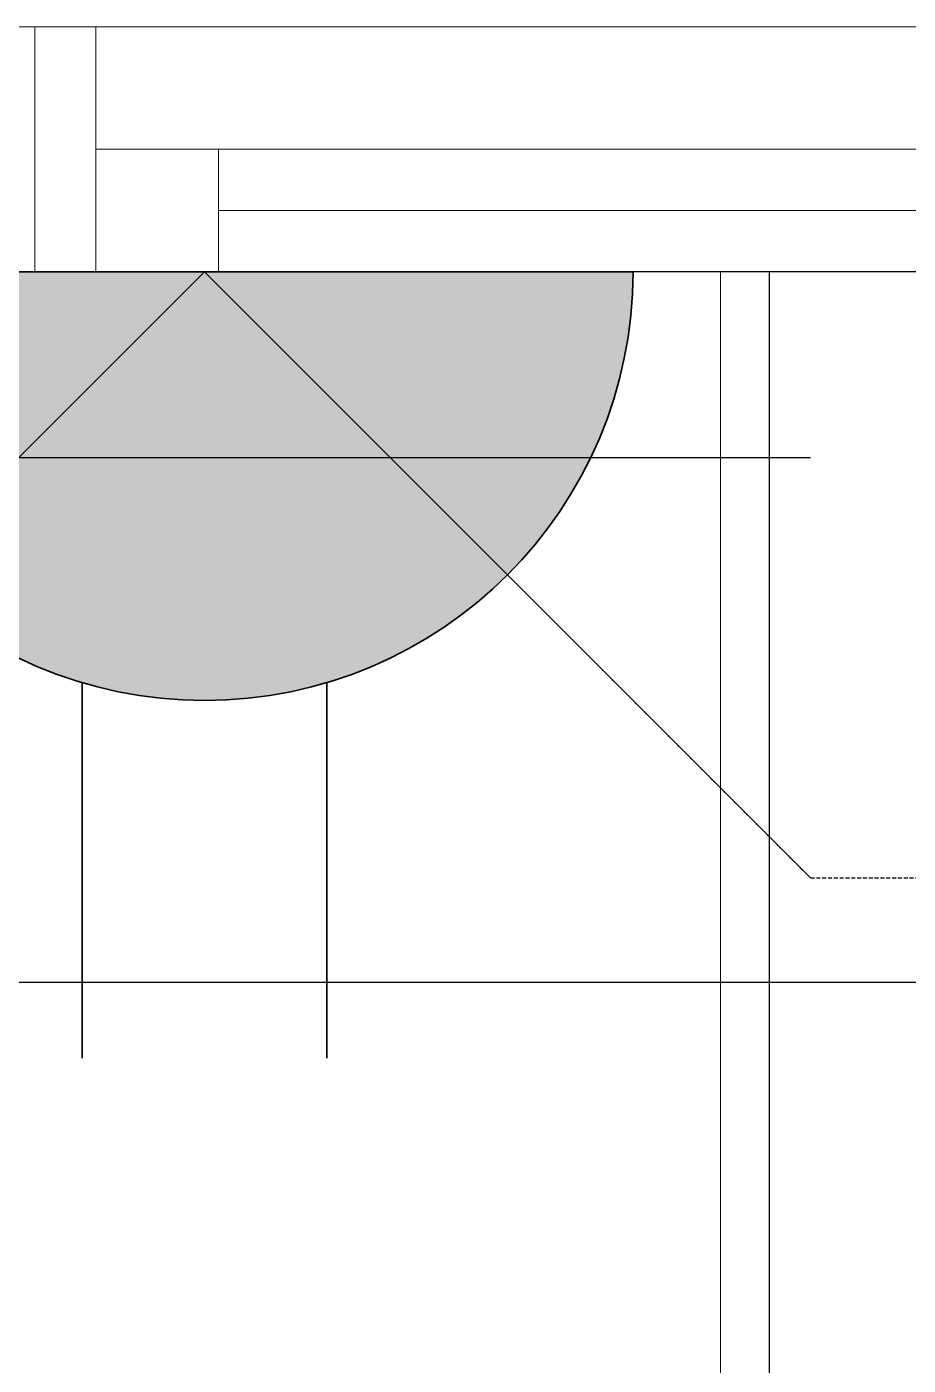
# Model space of a CAD drawing. Extents: x -178977 to 231842, y -29287 to 19916.
# Drawn here: x 40073 to 40433, y -3256 to -2710 of the extents above; entities that cross this region are included whole.
import ezdxf
from ezdxf.enums import TextEntityAlignment as Align

# ---------------------------------------------------------------- set-up
doc = ezdxf.new("R2010")
doc.units = 0
doc.header["$LTSCALE"] = 0.25
doc.linetypes.add('DASHDOT', pattern=[25.4, 12.7, -6.35, 0, -6.35])
doc.linetypes.add('HIDDEN', pattern=[9.525, 6.35, -3.175])
for name, color, linetype, lineweight in [('01-First Floor-FUR$0$Aluminum', 251, 'Continuous', 5), ('01-First Floor-FUR$0$LOADING', 253, 'Continuous', 5), ('01-First Floor-FUR$0$NEW Wall', 166, 'Continuous', 5), ('01-First Floor-FUR$0$Walls', 251, 'Continuous', 5), ('E-LITE-CLNG-CNDT', 6, 'DASHDOT', 35), ('E-LITE-EXIT-NUMB', 6, 'Continuous', 25), ('E-POWR-FLOR-CNDT', 6, 'HIDDEN', 25), ('E-POWR-WALL @ 100', 4, 'Continuous', 35)]:
    doc.layers.add(name, color=color, linetype=linetype, lineweight=lineweight)
doc.layers.add('01-First Floor-FUR$0$FALSE CEILING', color=251, linetype='Continuous')
doc.styles.add('DC_SIMPLEX', font='SIMPLEX.shx', dxfattribs={"width": 0.7})

# ---------------------------------------------------------------- blocks, each defined once
blk = doc.blocks.new('*X291')
at = {"color": 0}
for p, q in [((13, 1), (13, 1)), ((13, 1), (13, 1)), ((13, 1), (13, 1)), ((13, 1), (13, 1)), ((13, 1), (13, 1)), ((13, 1), (13, 1)), ((13, 1), (13, 1)), ((13, 1), (13, 1)), ((13, 1), (13, 1)), ((13, 1), (13, 1)), ((13, 1), (13, 1)), ((13, 1), (13, 1)), ((13, 1), (13, 1)), ((13, 1), (13, 1)), ((13, 1), (13, 1)), ((13, 1), (14, 1)), ((13, 1), (14, 1)), ((13, 1), (14, 1)), ((13, 1), (13, 1)), ((13, 1), (13, 1)), ((13, 1), (13, 1)), ((13, 1), (13, 1)), ((13, 1), (13, 1)), ((13, 1), (13, 1)), ((13, 1), (13, 1)), ((13, 1), (13, 1)), ((13, 1), (13, 1)), ((13, 1), (13, 1)), ((13, 1), (13, 1)), ((13, 1), (13, 1)), ((13, 1), (13, 1)), ((13, 1), (13, 1)), ((13, 1), (13, 1)), ((13, 1), (13, 1)), ((13, 1), (13, 1)), ((13, 1), (13, 1)), ((13, 1), (13, 1)), ((13, 1), (13, 1)), ((13, 1), (13, 1)), ((13, 1), (13, 1)), ((13, 1), (13, 1)), ((13, 1), (13, 1)), ((13, 1), (13, 1)), ((13, 1), (13, 1)), ((13, 1), (13, 1)), ((13, 1), (13, 1)), ((13, 1), (13, 1)), ((13, 1), (13, 1)), ((13, 1), (13, 1)), ((13, 1), (13, 1)), ((13, 1), (13, 1)), ((13, 1), (13, 1)), ((13, 1), (13, 1)), ((13, 1), (13, 1)), ((13, 1), (13, 1)), ((13, 1), (13, 1)), ((13, 1), (13, 1)), ((13, 1), (13, 1)), ((13, 1), (13, 1)), ((13, 1), (13, 1)), ((13, 1), (13, 1)), ((13, 1), (13, 1)), ((13, 1), (13, 1)), ((13, 1), (13, 1)), ((13, 1), (13, 1)), ((13, 1), (13, 1)), ((13, 1), (13, 1)), ((13, 1), (13, 1)), ((13, 1), (13, 1)), ((13, 1), (13, 1)), ((13, 1), (13, 1)), ((13, 1), (13, 1)), ((13, 1), (13, 1)), ((13, 1), (13, 1)), ((13, 1), (13, 1)), ((13, 1), (13, 1)), ((13, 1), (13, 1)), ((13, 1), (13, 1)), ((13, 1), (13, 1)), ((13, 1), (13, 1)), ((13, 1), (13, 1)), ((13, 1), (13, 1)), ((13, 1), (13, 1)), ((13, 1), (13, 1)), ((13, 1), (13, 1)), ((13, 1), (13, 1)), ((13, 1), (13, 1)), ((13, 1), (13, 1)), ((13, 1), (13, 1)), ((13, 1), (13, 1)), ((13, 1), (13, 1)), ((13, 1), (13, 1)), ((13, 1), (13, 1)), ((13, 1), (13, 1)), ((13, 1), (13, 1)), ((13, 1), (13, 1)), ((13, 1), (13, 1)), ((13, 1), (13, 1)), ((13, 1), (13, 1)), ((13, 1), (13, 1)), ((13, 1), (13, 1)), ((13, 1), (13, 1)), ((13, 1), (13, 1)), ((13, 1), (13, 1)), ((13, 1), (13, 1)), ((13, 1), (13, 1)), ((13, 1), (13, 1)), ((13, 1), (13, 1)), ((13, 1), (13, 1)), ((13, 1), (13, 1)), ((13, 1), (13, 1)), ((13, 1), (13, 1)), ((13, 1), (13, 1)), ((13, 1), (13, 1)), ((13, 1), (13, 1)), ((13, 1), (13, 1)), ((13, 1), (13, 1)), ((13, 1), (13, 1)), ((13, 1), (13, 1)), ((13, 1), (13, 1)), ((13, 1), (13, 1)), ((13, 1), (13, 1)), ((13, 1), (13, 1)), ((13, 1), (14, 1)), ((13, 0), (13, 0)), ((13, 0), (13, 0)), ((13, 0), (13, 0)), ((13, 0), (13, 0)), ((13, 0), (13, 0)), ((13, 0), (13, 0)), ((13, 0), (13, 0)), ((13, 0), (13, 0)), ((13, 0), (13, 0)), ((13, 0), (13, 0)), ((13, 0), (13, 0)), ((13, 0), (13, 0)), ((13, 0), (13, 0)), ((13, 0), (13, 0)), ((13, 0), (13, 0)), ((13, 0), (13, 0)), ((13, 0), (13, 0)), ((13, 0), (13, 0)), ((13, 0), (13, 0)), ((13, 0), (13, 0)), ((13, 0), (13, 0)), ((13, 0), (13, 0)), ((13, 0), (13, 0)), ((13, 0), (13, 0)), ((13, 0), (13, 0)), ((13, 0), (13, 0)), ((13, 0), (13, 0)), ((13, 0), (13, 0)), ((13, 0), (13, 0)), ((13, 0), (13, 0)), ((13, 0), (13, 0)), ((13, 0), (13, 0)), ((13, 0), (13, 0)), ((13, 0), (13, 0)), ((13, 0), (13, 0)), ((13, 0), (13, 0)), ((13, 0), (13, 0)), ((13, 0), (13, 0)), ((13, 0), (13, 0)), ((13, 0), (13, 0)), ((13, 0), (13, 0)), ((13, 0), (13, 0)), ((13, 0), (13, 0)), ((13, 0), (13, 0)), ((13, 0), (13, 0)), ((13, 0), (13, 0)), ((13, 0), (13, 0)), ((13, 0), (13, 0)), ((13, 0), (14, 0)), ((13, 0), (14, 0)), ((13, 0), (13, 0)), ((13, 0), (14, 0)), ((14, 1), (14, 1)), ((14, 1), (14, 1)), ((14, 1), (14, 1)), ((14, 1), (14, 1)), ((14, 1), (14, 1)), ((14, 1), (14, 1)), ((14, 1), (14, 1)), ((14, 1), (14, 1)), ((14, 1), (14, 1)), ((14, 1), (14, 1)), ((14, 1), (14, 1)), ((14, 1), (14, 1)), ((14, 1), (14, 1)), ((14, 1), (14, 1)), ((14, 1), (14, 1)), ((14, 1), (14, 1)), ((14, 1), (14, 1)), ((14, 1), (14, 1)), ((14, 1), (14, 1)), ((14, 1), (14, 1)), ((14, 1), (14, 1)), ((14, 1), (14, 1)), ((14, 1), (14, 1)), ((14, 1), (14, 1)), ((14, 1), (14, 1)), ((14, 1), (14, 1)), ((14, 1), (14, 1)), ((14, 1), (14, 1)), ((14, 1), (14, 1)), ((14, 1), (14, 1)), ((14, 1), (14, 1)), ((14, 1), (14, 1)), ((14, 1), (14, 1)), ((14, 1), (14, 1)), ((14, 1), (14, 1)), ((14, 1), (14, 1)), ((14, 1), (14, 1)), ((14, 1), (14, 1)), ((14, 1), (14, 1)), ((14, 1), (14, 1)), ((14, 1), (14, 1)), ((14, 1), (14, 1)), ((14, 1), (14, 1)), ((14, 1), (14, 1)), ((14, 1), (14, 1)), ((14, 1), (14, 1)), ((14, 1), (14, 1)), ((14, 1), (14, 1)), ((14, 1), (14, 1)), ((14, 1), (14, 1)), ((14, 1), (14, 1)), ((14, 1), (14, 1)), ((14, 1), (14, 1)), ((14, 1), (14, 1)), ((14, 1), (14, 1)), ((14, 1), (14, 1)), ((14, 1), (14, 1)), ((14, 1), (14, 1)), ((14, 1), (14, 1)), ((14, 1), (14, 1)), ((14, 1), (14, 1)), ((14, 1), (14, 1)), ((14, 1), (14, 1)), ((14, 1), (14, 1)), ((14, 1), (14, 1)), ((14, 1), (14, 1)), ((14, 1), (14, 1)), ((14, 1), (14, 1)), ((14, 1), (14, 1)), ((14, 1), (14, 1)), ((14, 1), (14, 1)), ((14, 1), (14, 1)), ((14, 1), (14, 1)), ((14, 1), (14, 1)), ((14, 1), (14, 1)), ((14, 1), (14, 1)), ((14, 1), (14, 1)), ((14, 1), (14, 1)), ((14, 1), (14, 1)), ((14, 1), (14, 1)), ((14, 1), (14, 1)), ((14, 1), (14, 1)), ((14, 1), (14, 1)), ((14, 1), (14, 1)), ((14, 1), (14, 1)), ((14, 1), (14, 1)), ((14, 1), (14, 1)), ((14, 1), (14, 1)), ((14, 1), (14, 1)), ((14, 1), (14, 1)), ((14, 1), (14, 1)), ((14, 1), (14, 1)), ((14, 1), (14, 1)), ((14, 1), (14, 1)), ((14, 0), (14, 0)), ((14, 0), (14, 0)), ((14, 0), (14, 0)), ((14, 0), (14, 0)), ((14, 0), (14, 0)), ((14, 0), (14, 0)), ((14, 0), (14, 0)), ((14, 0), (14, 0)), ((14, 0), (14, 0)), ((14, 0), (14, 0)), ((14, 0), (14, 0)), ((14, 0), (14, 0)), ((14, 0), (14, 0)), ((14, 0), (14, 0)), ((14, 0), (14, 0)), ((14, 0), (14, 0)), ((14, 0), (14, 0)), ((14, 0), (14, 0)), ((14, 0), (14, 0)), ((14, 0), (14, 0)), ((14, 0), (14, 0)), ((14, 0), (14, 0)), ((14, 0), (14, 0)), ((14, 0), (14, 0)), ((14, 0), (14, 0)), ((14, 0), (14, 0)), ((14, 0), (14, 0)), ((14, 0), (14, 0)), ((14, 0), (14, 0)), ((14, 0), (14, 0)), ((14, 0), (14, 0)), ((14, 0), (14, 0)), ((14, 0), (14, 0)), ((14, 0), (14, 0)), ((14, 0), (14, 0)), ((14, 0), (14, 0)), ((14, 0), (14, 0)), ((14, 0), (14, 0)), ((14, 0), (14, 0)), ((14, 0), (14, 0)), ((14, 0), (14, 0)), ((14, 0), (14, 0)), ((14, 0), (14, 0)), ((14, 0), (14, 0)), ((14, 0), (14, 0)), ((14, 0), (14, 0)), ((14, 0), (14, 0)), ((14, 0), (14, 0)), ((13, 0), (13, 0)), ((13, 0), (14, 0)), ((13, 0), (13, 0)), ((13, 0), (14, 0)), ((13, 0), (13, 0)), ((13, 0), (14, 0)), ((13, 0), (13, 0)), ((13, 0), (13, 0)), ((13, 0), (13, 0)), ((13, 0), (13, 0)), ((13, 0), (14, 0)), ((13, 0), (13, 0)), ((13, 0), (14, 0)), ((13, 0), (13, 0)), ((13, 0), (14, 0)), ((13, 0), (13, 0)), ((13, 0), (14, 0)), ((13, 0), (13, 0)), ((13, 0), (14, 0)), ((13, 0), (13, 0)), ((13, 0), (14, 0)), ((13, 0), (13, 0)), ((13, 0), (14, 0)), ((13, 0), (13, 0)), ((13, 0), (13, 0)), ((13, 0), (13, 0)), ((13, 0), (14, 0)), ((13, 0), (13, 0)), ((13, 0), (14, 0)), ((13, 0), (13, 0)), ((13, 0), (14, 0)), ((13, 0), (13, 0)), ((13, 0), (14, 0)), ((13, 0), (13, 0)), ((13, 0), (13, 0)), ((13, 0), (13, 0)), ((13, 0), (13, 0)), ((13, 0), (13, 0)), ((13, 0), (13, 0)), ((13, 0), (13, 0)), ((13, 0), (13, 0)), ((13, 0), (13, 0)), ((13, 0), (13, 0)), ((13, 0), (13, 0)), ((13, 0), (13, 0)), ((13, 0), (13, 0)), ((13, 0), (13, 0)), ((13, 0), (13, 0)), ((13, 0), (13, 0)), ((13, 0), (13, 0)), ((13, 0), (13, 0)), ((13, 0), (13, 0)), ((13, 0), (13, 0)), ((13, 0), (13, 0)), ((13, 0), (13, 0)), ((13, 0), (13, 0)), ((13, 0), (13, 0)), ((13, 0), (13, 0)), ((13, 0), (13, 0)), ((13, 0), (13, 0)), ((13, 0), (13, 0)), ((13, 0), (13, 0)), ((13, 0), (13, 0)), ((13, 0), (13, 0)), ((13, -1), (13, -1)), ((13, -1), (13, -1)), ((13, -1), (13, -1)), ((13, -1), (13, -1)), ((13, -1), (13, -1)), ((13, -1), (14, -1)), ((13, -1), (13, -1)), ((14, 0), (14, 0)), ((14, 0), (14, 0)), ((14, 0), (14, 0)), ((14, 0), (14, 0)), ((14, 0), (14, 0)), ((14, 0), (14, 0)), ((14, 0), (14, 0)), ((14, 0), (14, 0)), ((14, 0), (14, 0)), ((14, 0), (14, 0)), ((14, 0), (14, 0)), ((14, 0), (14, 0)), ((14, 0), (14, 0)), ((14, 0), (14, 0)), ((14, 0), (14, 0)), ((13, 0), (14, 0)), ((14, 0), (14, 0)), ((14, 0), (14, 0)), ((14, 0), (14, 0)), ((14, 0), (14, 0)), ((14, 0), (14, 0)), ((14, 0), (14, 0)), ((14, 0), (14, 0)), ((14, 0), (14, 0)), ((14, 0), (14, 0)), ((14, 0), (14, 0)), ((14, 0), (14, 0)), ((14, 0), (14, 0)), ((14, 0), (14, 0)), ((14, 0), (14, 0)), ((14, 0), (14, 0)), ((14, 0), (14, 0)), ((14, 0), (14, 0)), ((14, 0), (14, 0)), ((14, 0), (14, 0)), ((14, 0), (14, 0)), ((14, 0), (14, 0)), ((14, 0), (14, 0)), ((14, 0), (14, 0)), ((14, 0), (14, 0)), ((14, 0), (14, 0)), ((14, 0), (14, 0)), ((14, 0), (14, 0)), ((14, 0), (14, 0)), ((14, 0), (14, 0)), ((14, 0), (14, 0)), ((14, 0), (14, 0)), ((14, 0), (14, 0)), ((14, 0), (14, 0)), ((14, 0), (14, 0)), ((14, -1), (14, -1)), ((14, -1), (14, -1)), ((14, -1), (14, -1)), ((14, -1), (14, -1)), ((14, -1), (14, -1))]:
    blk.add_line(p, q, dxfattribs=at)
blk = doc.blocks.new('*X290')
at = {"color": 0}
for p, q in [((5, 3), (5, 3)), ((5, 3), (5, 3)), ((5, 3), (5, 3)), ((5, 3), (5, 3)), ((5, 3), (5, 3)), ((5, 3), (5, 3)), ((5, 3), (5, 3)), ((5, 3), (5, 3)), ((5, 3), (5, 3)), ((5, 3), (5, 3)), ((5, 3), (5, 3)), ((5, 3), (5, 3)), ((5, 3), (5, 3)), ((5, 3), (5, 3)), ((5, 3), (5, 3)), ((5, 3), (5, 3)), ((5, 3), (5, 3)), ((5, 3), (5, 3)), ((5, 3), (5, 3)), ((5, 3), (5, 3)), ((5, 3), (5, 3)), ((5, 3), (5, 3)), ((5, 3), (5, 3)), ((5, 3), (5, 3)), ((5, 3), (5, 3)), ((5, 3), (5, 3)), ((5, 3), (5, 3)), ((5, 3), (5, 3)), ((5, 3), (5, 3)), ((5, 3), (5, 3)), ((5, 3), (5, 3)), ((5, 3), (5, 3)), ((5, 3), (5, 3)), ((5, 3), (5, 3)), ((5, 3), (5, 3)), ((5, 3), (5, 3)), ((5, 3), (5, 3)), ((5, 3), (5, 3)), ((5, 3), (5, 3)), ((5, 3), (5, 3)), ((5, 3), (5, 3)), ((5, 3), (5, 3)), ((5, 3), (5, 3)), ((5, 3), (5, 3)), ((5, 3), (5, 3)), ((5, 3), (5, 3)), ((5, 3), (5, 3)), ((5, 3), (5, 3)), ((5, 3), (5, 3)), ((5, 3), (5, 3)), ((5, 3), (5, 3)), ((5, 3), (5, 3)), ((5, 3), (5, 3)), ((5, 3), (5, 3)), ((5, 3), (5, 3)), ((5, 3), (5, 3)), ((5, 3), (5, 3)), ((5, 3), (5, 3)), ((5, 3), (5, 3)), ((5, 3), (5, 3)), ((5, 3), (5, 3)), ((5, 3), (5, 3)), ((5, 3), (5, 3)), ((5, 3), (5, 3)), ((5, 3), (5, 3)), ((5, 3), (5, 3)), ((6, 3), (5, 3)), ((5, 3), (5, 3)), ((6, 3), (5, 3)), ((5, 3), (5, 3)), ((6, 3), (5, 3)), ((5, 3), (5, 3)), ((6, 3), (5, 3)), ((5, 3), (5, 3)), ((5, 3), (5, 3)), ((5, 3), (5, 3)), ((5, 3), (5, 3)), ((5, 3), (5, 3)), ((5, 3), (5, 3)), ((5, 3), (5, 3)), ((5, 3), (5, 3)), ((5, 3), (5, 3)), ((5, 3), (5, 3)), ((5, 3), (5, 3)), ((5, 3), (5, 3)), ((5, 3), (5, 3)), ((5, 3), (5, 3)), ((5, 3), (5, 3)), ((5, 3), (5, 3)), ((5, 3), (5, 3)), ((5, 3), (5, 3)), ((5, 3), (5, 3)), ((5, 3), (5, 3)), ((5, 3), (5, 3)), ((5, 3), (5, 3)), ((5, 3), (5, 3)), ((6, 3), (6, 3)), ((6, 3), (6, 3)), ((6, 3), (6, 3)), ((6, 3), (6, 3)), ((6, 3), (6, 3)), ((6, 3), (6, 3)), ((6, 3), (6, 3)), ((6, 3), (6, 3)), ((6, 3), (6, 3)), ((6, 3), (6, 3)), ((6, 3), (6, 3)), ((6, 3), (6, 3)), ((6, 3), (6, 3)), ((6, 3), (6, 3)), ((6, 3), (6, 3)), ((6, 3), (6, 3)), ((6, 3), (6, 3)), ((6, 3), (6, 3)), ((6, 3), (6, 3)), ((6, 3), (6, 3)), ((6, 3), (6, 3)), ((6, 3), (6, 3)), ((6, 3), (6, 3)), ((6, 3), (6, 3)), ((6, 3), (6, 3)), ((6, 3), (6, 3)), ((6, 3), (6, 3)), ((6, 3), (6, 3)), ((6, 3), (6, 3)), ((6, 3), (6, 3)), ((6, 3), (6, 3)), ((6, 3), (6, 3)), ((6, 3), (6, 3)), ((6, 3), (6, 3)), ((6, 3), (6, 3)), ((6, 3), (6, 3)), ((6, 3), (6, 3)), ((6, 3), (6, 3)), ((6, 3), (6, 3)), ((6, 3), (6, 3)), ((6, 3), (6, 3)), ((6, 3), (6, 3)), ((6, 3), (6, 3)), ((6, 3), (6, 3)), ((6, 3), (6, 3)), ((6, 3), (6, 3)), ((6, 3), (6, 3)), ((6, 3), (6, 3)), ((6, 3), (6, 3)), ((6, 3), (6, 3)), ((6, 3), (6, 3)), ((6, 3), (6, 3)), ((6, 3), (6, 3)), ((6, 3), (6, 3)), ((6, 3), (6, 3)), ((6, 3), (6, 3)), ((6, 3), (6, 3)), ((6, 3), (6, 3)), ((6, 3), (6, 3)), ((6, 3), (6, 3)), ((6, 3), (6, 3)), ((6, 3), (6, 3)), ((6, 3), (6, 3)), ((6, 3), (6, 3)), ((6, 3), (6, 3)), ((6, 3), (6, 3)), ((6, 3), (6, 3)), ((6, 3), (6, 3)), ((6, 3), (6, 3)), ((6, 3), (6, 3)), ((6, 3), (6, 3)), ((6, 3), (6, 3)), ((6, 3), (6, 3)), ((6, 3), (6, 3)), ((6, 3), (6, 3)), ((6, 3), (6, 3)), ((6, 3), (6, 3)), ((6, 3), (6, 3)), ((6, 3), (6, 3)), ((6, 3), (6, 3)), ((6, 3), (6, 3)), ((6, 3), (6, 3)), ((6, 3), (6, 3)), ((6, 3), (6, 3)), ((6, 3), (6, 3)), ((6, 3), (6, 3)), ((6, 3), (6, 3)), ((6, 3), (6, 3)), ((6, 3), (6, 3)), ((6, 3), (6, 3)), ((6, 3), (6, 3)), ((6, 3), (6, 3)), ((6, 3), (6, 3)), ((6, 3), (6, 3)), ((6, 3), (6, 3)), ((6, 3), (6, 3)), ((6, 3), (6, 3)), ((6, 3), (6, 3)), ((6, 3), (6, 3)), ((6, 3), (6, 3)), ((6, 3), (6, 3)), ((6, 3), (6, 3)), ((6, 3), (6, 3)), ((6, 3), (6, 3)), ((6, 3), (6, 3)), ((6, 3), (6, 3)), ((6, 3), (6, 3)), ((6, 3), (6, 3)), ((6, 3), (6, 3)), ((6, 3), (6, 3)), ((6, 3), (6, 3)), ((6, 3), (6, 3)), ((6, 3), (6, 3)), ((6, 3), (6, 3)), ((6, 3), (6, 3)), ((6, 3), (6, 3)), ((6, 3), (6, 3)), ((6, 3), (6, 3)), ((6, 3), (6, 3)), ((6, 3), (6, 3)), ((6, 3), (6, 3)), ((6, 3), (6, 3)), ((6, 3), (6, 3)), ((6, 3), (6, 3)), ((6, 3), (6, 3)), ((6, 3), (6, 3)), ((6, 3), (6, 3)), ((6, 3), (6, 3)), ((6, 3), (6, 3)), ((6, 3), (6, 3)), ((6, 3), (6, 3)), ((6, 3), (6, 3)), ((6, 3), (6, 3)), ((6, 3), (6, 3)), ((6, 3), (6, 3)), ((6, 3), (6, 3)), ((6, 3), (6, 3)), ((6, 3), (6, 3)), ((6, 3), (6, 3)), ((6, 3), (6, 3)), ((6, 3), (6, 3)), ((6, 3), (6, 3)), ((6, 3), (6, 3)), ((6, 3), (6, 3)), ((6, 3), (6, 3)), ((6, 3), (6, 3)), ((6, 3), (6, 3)), ((6, 3), (6, 3)), ((6, 3), (6, 3)), ((6, 3), (6, 3)), ((6, 3), (6, 3)), ((6, 3), (6, 3)), ((6, 3), (6, 3)), ((6, 3), (6, 3)), ((6, 3), (6, 3)), ((6, 3), (6, 3)), ((6, 3), (6, 3)), ((6, 3), (6, 3)), ((6, 3), (6, 3)), ((6, 3), (6, 3)), ((6, 3), (6, 3)), ((6, 3), (6, 3)), ((6, 3), (6, 3)), ((6, 3), (6, 3)), ((6, 3), (6, 3)), ((6, 3), (6, 3)), ((6, 3), (6, 3)), ((6, 3), (6, 3)), ((6, 3), (6, 3)), ((6, 3), (6, 3)), ((6, 3), (6, 3)), ((6, 3), (6, 3)), ((6, 3), (6, 3)), ((6, 3), (6, 3)), ((6, 3), (6, 3)), ((6, 3), (6, 3)), ((6, 3), (6, 3)), ((6, 3), (6, 3)), ((6, 3), (6, 3)), ((6, 3), (6, 3)), ((6, 3), (6, 3)), ((6, 3), (6, 3)), ((6, 3), (6, 3)), ((6, 3), (6, 3)), ((6, 3), (6, 3)), ((6, 3), (6, 3)), ((6, 3), (6, 3)), ((6, 3), (6, 3)), ((6, 3), (6, 3)), ((6, 3), (6, 3)), ((6, 3), (6, 3)), ((6, 3), (6, 3)), ((6, 3), (6, 3)), ((6, 3), (6, 3)), ((6, 3), (6, 3)), ((6, 3), (6, 3)), ((6, 3), (6, 3)), ((6, 3), (6, 3)), ((6, 3), (6, 3)), ((6, 3), (6, 3)), ((6, 3), (6, 3)), ((6, 3), (6, 3)), ((6, 3), (6, 3)), ((6, 3), (6, 3)), ((6, 3), (5, 3)), ((6, 3), (5, 3)), ((6, 3), (5, 3)), ((6, 3), (5, 3)), ((6, 3), (5, 3)), ((6, 3), (6, 3)), ((6, 3), (6, 3)), ((6, 3), (6, 3)), ((6, 3), (6, 3)), ((6, 3), (6, 3)), ((6, 3), (6, 3)), ((6, 3), (6, 3)), ((6, 3), (6, 3)), ((6, 3), (6, 3)), ((6, 3), (6, 3)), ((6, 3), (6, 3)), ((6, 3), (6, 3)), ((6, 3), (6, 3)), ((6, 3), (6, 3)), ((6, 3), (6, 3)), ((6, 3), (6, 3)), ((6, 3), (6, 3)), ((6, 3), (6, 3)), ((6, 3), (6, 3)), ((6, 3), (6, 3)), ((6, 3), (6, 3)), ((6, 3), (6, 3)), ((6, 3), (6, 3)), ((6, 3), (6, 3)), ((6, 3), (6, 3)), ((6, 3), (6, 3)), ((6, 3), (6, 3)), ((6, 3), (6, 3)), ((6, 3), (6, 3)), ((6, 3), (6, 3)), ((6, 3), (6, 3)), ((6, 3), (6, 3)), ((6, 3), (6, 3)), ((6, 3), (6, 3)), ((6, 3), (6, 3)), ((6, 3), (6, 3)), ((6, 3), (6, 3)), ((6, 3), (6, 3)), ((6, 3), (6, 3)), ((6, 3), (6, 3)), ((6, 3), (6, 3)), ((6, 3), (6, 3)), ((6, 3), (6, 3)), ((6, 3), (6, 3)), ((6, 3), (6, 3)), ((6, 3), (6, 3)), ((6, 3), (6, 3)), ((6, 3), (6, 3)), ((6, 3), (6, 3)), ((6, 3), (6, 3)), ((6, 3), (6, 3)), ((6, 3), (6, 3)), ((6, 3), (6, 3)), ((6, 3), (6, 3)), ((6, 3), (6, 3)), ((6, 3), (6, 3)), ((6, 3), (6, 3)), ((6, 3), (6, 3)), ((6, 3), (6, 3)), ((6, 3), (6, 3)), ((6, 3), (6, 3)), ((6, 3), (6, 3)), ((6, 3), (6, 3)), ((6, 3), (6, 3)), ((6, 3), (6, 3)), ((6, 3), (6, 3)), ((6, 3), (6, 3)), ((6, 3), (6, 3)), ((6, 3), (6, 3)), ((6, 3), (6, 3)), ((6, 3), (6, 3)), ((6, 3), (6, 3)), ((6, 3), (6, 3)), ((6, 3), (6, 3)), ((6, 3), (6, 3)), ((6, 3), (6, 3)), ((6, 3), (6, 3)), ((6, 3), (6, 3)), ((6, 3), (6, 3)), ((6, 3), (6, 3)), ((6, 3), (6, 3)), ((6, 3), (6, 3)), ((6, 3), (6, 3)), ((6, 3), (6, 3)), ((6, 3), (6, 3)), ((6, 3), (6, 3)), ((6, 3), (6, 3)), ((6, 3), (6, 3)), ((6, 3), (6, 3)), ((6, 3), (6, 3)), ((6, 3), (6, 3)), ((6, 3), (6, 3)), ((6, 3), (6, 3)), ((6, 3), (6, 3)), ((6, 3), (6, 3)), ((6, 3), (6, 3)), ((6, 3), (6, 3)), ((6, 3), (6, 3)), ((6, 3), (6, 3)), ((6, 3), (6, 3)), ((6, 3), (6, 3)), ((6, 3), (6, 3)), ((6, 3), (6, 3)), ((6, 3), (6, 3)), ((6, 3), (6, 3)), ((6, 3), (6, 3)), ((6, 3), (6, 3)), ((6, 3), (6, 3)), ((6, 3), (6, 3)), ((6, 3), (6, 3)), ((6, 3), (6, 3)), ((6, 3), (6, 3)), ((6, 3), (6, 3)), ((6, 3), (6, 3)), ((6, 3), (6, 3)), ((6, 3), (6, 3)), ((6, 3), (6, 3)), ((6, 3), (6, 3)), ((6, 3), (6, 3)), ((6, 3), (6, 3)), ((6, 3), (6, 3)), ((6, 3), (6, 3)), ((6, 3), (6, 3)), ((6, 3), (6, 3)), ((6, 3), (6, 3)), ((6, 3), (6, 3)), ((6, 3), (6, 3)), ((6, 3), (6, 3)), ((6, 3), (6, 3)), ((6, 3), (6, 3)), ((6, 3), (6, 3)), ((6, 3), (6, 3)), ((6, 3), (6, 3)), ((6, 3), (6, 3)), ((6, 3), (6, 3)), ((6, 3), (6, 3)), ((6, 3), (6, 3)), ((6, 3), (6, 3)), ((6, 3), (6, 3)), ((6, 3), (6, 3)), ((6, 3), (6, 3)), ((6, 3), (6, 3)), ((6, 3), (6, 3)), ((6, 3), (6, 3)), ((6, 3), (6, 3)), ((6, 3), (6, 3)), ((6, 3), (6, 3)), ((6, 3), (6, 3)), ((6, 3), (6, 3)), ((6, 3), (6, 3)), ((6, 3), (6, 3)), ((6, 3), (6, 3)), ((6, 3), (6, 3)), ((6, 3), (6, 3)), ((6, 3), (6, 3)), ((6, 3), (6, 3)), ((6, 3), (6, 3)), ((6, 3), (6, 3)), ((6, 3), (6, 3)), ((6, 3), (6, 3)), ((6, 3), (6, 3)), ((6, 3), (6, 3)), ((6, 3), (6, 3)), ((6, 3), (6, 3)), ((6, 3), (6, 3)), ((6, 3), (6, 3)), ((6, 3), (6, 3)), ((6, 3), (6, 3)), ((6, 3), (6, 3)), ((6, 3), (6, 3)), ((6, 3), (6, 3)), ((6, 3), (6, 3)), ((6, 3), (6, 3)), ((6, 3), (6, 3)), ((6, 3), (6, 3)), ((6, 3), (6, 3)), ((6, 3), (6, 3)), ((6, 3), (6, 3)), ((6, 3), (6, 3)), ((6, 3), (6, 3)), ((6, 3), (6, 3)), ((6, 3), (6, 3)), ((6, 3), (6, 3)), ((6, 3), (6, 3)), ((6, 3), (6, 3)), ((6, 3), (6, 3)), ((6, 3), (6, 3)), ((6, 3), (6, 3)), ((6, 3), (6, 3)), ((6, 3), (6, 3)), ((6, 3), (6, 3)), ((6, 3), (6, 3)), ((6, 3), (6, 3)), ((6, 3), (6, 3)), ((6, 3), (6, 3)), ((6, 3), (6, 3)), ((6, 3), (6, 3)), ((6, 3), (6, 3)), ((6, 3), (6, 3)), ((6, 3), (6, 3)), ((6, 3), (6, 3)), ((6, 3), (6, 3)), ((6, 3), (6, 3)), ((6, 3), (6, 3)), ((6, 3), (6, 3)), ((6, 3), (6, 3)), ((6, 3), (6, 3)), ((6, 3), (6, 3)), ((6, 3), (6, 3)), ((6, 3), (6, 3)), ((6, 3), (6, 3)), ((6, 3), (6, 3)), ((6, 3), (6, 3)), ((6, 3), (6, 3)), ((6, 3), (6, 3)), ((6, 3), (6, 3)), ((6, 3), (6, 3)), ((6, 3), (6, 3)), ((6, 3), (6, 3)), ((6, 3), (6, 3)), ((6, 3), (6, 3)), ((6, 3), (6, 3)), ((6, 3), (6, 3)), ((6, 3), (6, 3)), ((6, 3), (6, 3)), ((6, 3), (6, 3)), ((6, 3), (6, 3)), ((6, 3), (6, 3)), ((6, 3), (6, 3)), ((6, 3), (6, 3)), ((6, 3), (6, 3)), ((6, 3), (6, 3)), ((6, 3), (6, 3)), ((6, 3), (6, 3)), ((6, 3), (6, 3)), ((6, 3), (6, 3)), ((6, 3), (6, 3)), ((6, 3), (6, 3)), ((6, 3), (6, 3)), ((6, 3), (6, 3)), ((6, 3), (6, 3)), ((6, 3), (6, 3)), ((6, 3), (6, 3)), ((6, 3), (6, 3)), ((6, 3), (6, 3)), ((6, 3), (6, 3)), ((6, 3), (6, 3)), ((6, 3), (6, 3)), ((6, 3), (6, 3)), ((6, 3), (6, 3)), ((6, 3), (6, 3)), ((6, 3), (6, 3)), ((6, 3), (6, 3)), ((6, 3), (6, 3)), ((6, 3), (6, 3)), ((6, 3), (6, 3)), ((6, 3), (6, 3)), ((6, 3), (6, 3)), ((6, 3), (6, 3)), ((6, 3), (6, 3)), ((6, 3), (6, 3)), ((6, 3), (6, 3)), ((6, 3), (6, 3)), ((6, 3), (6, 3)), ((6, 3), (6, 3)), ((6, 3), (6, 3)), ((6, 3), (6, 3)), ((6, 3), (6, 3)), ((6, 3), (6, 3)), ((6, 3), (6, 3)), ((6, 3), (6, 3)), ((6, 3), (6, 3)), ((6, 3), (6, 3)), ((6, 3), (6, 3)), ((6, 3), (6, 3)), ((6, 3), (6, 3)), ((6, 3), (6, 3)), ((6, 3), (6, 3)), ((6, 3), (6, 3)), ((6, 3), (6, 3)), ((6, 3), (6, 3)), ((6, 3), (6, 3)), ((6, 3), (6, 3)), ((6, 3), (6, 3)), ((6, 3), (6, 3)), ((6, 3), (6, 3)), ((6, 3), (6, 3)), ((6, 3), (6, 3)), ((6, 3), (6, 3)), ((6, 3), (6, 3)), ((6, 3), (6, 3)), ((6, 3), (6, 3)), ((6, 3), (6, 3)), ((6, 3), (6, 3)), ((6, 3), (6, 3)), ((6, 3), (6, 3)), ((6, 3), (6, 3)), ((6, 3), (6, 3)), ((6, 3), (6, 3)), ((6, 3), (6, 3)), ((6, 3), (6, 3)), ((6, 3), (6, 3)), ((6, 3), (6, 3)), ((6, 3), (6, 3)), ((6, 3), (6, 3)), ((6, 3), (6, 3)), ((6, 3), (6, 3)), ((6, 3), (6, 3)), ((6, 3), (6, 3)), ((6, 3), (6, 3)), ((6, 3), (6, 3)), ((6, 3), (6, 3)), ((6, 3), (6, 3)), ((6, 3), (6, 3)), ((6, 3), (6, 3)), ((6, 3), (6, 3)), ((6, 3), (6, 3))]:
    blk.add_line(p, q, dxfattribs=at)
blk = doc.blocks.new('01-First Floor-FUR$0$GF21043-P')
at = {"color": 0}
for p, q in [((0.8, 0.75), (-0.8, 0.75)), ((0.8, 0), (0.8, 0.75))]:
    blk.add_line(p, q, dxfattribs=at)
for points in [[(0.8, 0.75), (0.8, 0.75), (0.8, 0.75), (0.8, 0.75), (0.8, 0.75), (0.8, 0.75), (0.8, 0.75), (0.8, 0.75), (0.8, 0.75), (0.8, 0.75), (0.8, 0.75), (0.8, 0.75), (0.8, 0.75), (0.8, 0.75), (0.8, 0.75), (0.8, 0.75), (0.8, 0.75), (0.8, 0.75), (0.8, 0.75), (0.8, 0.75), (0.8, 0.75), (0.8, 0.75), (0.8, 0.75), (0.8, 0.75), (0.8, 0.75), (0.8, 0.75), (0.8, 0.75), (0.8, 0.75), (0.8, 0.75), (0.8, 0.75), (0.8, 0.75), (0.8, 0.75), (0.8, 0.75), (0.8, 0.75), (0.8, 0.75), (0.8, 0.75), (0.8, 0.75), (0.8, 0.75), (0.8, 0.75), (0.8, 0.75), (0.8, 0.75), (0.8, 0.75), (0.8, 0.75), (0.8, 0.75), (0.8, 0.75), (0.8, 0.75), (0.8, 0.75), (0.8, 0.75), (0.8, 0.75), (0.8, 0.75), (0.8, 0.75), (0.8, 0.75), (0.8, 0.75), (0.8, 0.75), (0.8, 0.75), (0.8, 0.75), (0.8, 0.75), (0.8, 0.75), (0.8, 0.75), (0.8, 0.75), (0.8, 0.75), (0.8, 0.75), (0.8, 0.75), (0.8, 0.75), (0.8, 0.75), (0.8, 0.75), (0.8, 0.75), (0.8, 0.75), (0.8, 0.75), (0.8, 0.75), (0.8, 0.75), (0.8, 0.75), (0.8, 0.75), (0.8, 0.75), (0.8, 0.75), (0.8, 0.75), (0.8, 0.75), (0.8, 0.75), (0.8, 0.75), (0.8, 0.75), (0.8, 0.75), (0.8, 0.75), (0.8, 0.75), (0.8, 0.75), (0.8, 0.75), (0.8, 0.75), (0.8, 0.75), (0.8, 0.75), (0.8, 0.75), (0.8, 0.75), (0.8, 0.75), (0.8, 0.75), (0.8, 0.75), (0.8, 0.75), (0.8, 0.75), (0.8, 0.75), (0.8, 0.75), (0.8, 0.75), (0.8, 0.75), (0.8, 0.75), (0.8, 0.75), (0.8, 0.75), (0.8, 0.75), (0.8, 0.75), (0.8, 0.75), (0.8, 0.75), (0.8, 0.75), (0.8, 0.75), (0.8, 0.75), (0.8, 0.75), (0.8, 0.75), (0.8, 0.75), (0.8, 0.75), (0.8, 0.75), (0.8, 0.75), (0.8, 0.75), (0.8, 0.75), (0.8, 0.75), (0.8, 0.75), (0.8, 0.75), (0.8, 0.75), (0.8, 0.75), (0.8, 0.75), (0.8, 0.75), (0.8, 0.75), (0.8, 0.75), (0.8, 0.75), (0.8, 0.75), (0.8, 0.75), (0.8, 0.75), (0.8, 0.75), (0.8, 0.75), (0.8, 0.75), (0.8, 0.75), (0.8, 0.75), (0.8, 0.75), (0.8, 0.75), (0.8, 0.75), (0.8, 0.75), (0.8, 0.75), (0.8, 0.75), (0.8, 0.75), (0.8, 0.75), (0.8, 0.75), (0.8, 0.75), (0.8, 0.75), (0.8, 0.75), (0.8, 0.75), (0.8, 0.75), (0.8, 0.75), (0.8, 0.75), (0.8, 0.75), (0.8, 0.75), (0.8, 0.75), (0.8, 0.75), (0.8, 0.75), (0.8, 0.75), (0.8, 0.75), (0.8, 0.75), (0.8, 0.75), (0.8, 0.75), (0.8, 0.75), (0.8, 0.75), (0.8, 0.75), (0.8, 0.75), (0.8, 0.75), (0.8, 0.75), (0.8, 0.75), (0.8, 0.75), (0.8, 0.75), (0.8, 0.75), (0.8, 0.75), (0.8, 0.75), (0.8, 0.75), (0.8, 0.75), (0.8, 0.75), (0.8, 0.75), (0.8, 0.75), (0.8, 0.75), (0.8, 0.75), (0.8, 0.75), (0.8, 0.75), (0.8, 0.75), (0.8, 0.75), (0.8, 0.75), (0.8, 0.75), (0.8, 0.75), (0.8, 0.75), (0.8, 0.75), (0.8, 0.75), (0.8, 0.75), (0.8, 0.75), (0.8, 0.75), (0.8, 0.75), (0.8, 0.75), (0.8, 0.75), (0.8, 0.75), (0.8, 0.75), (0.8, 0.75), (0.8, 0.75), (0.8, 0.75), (0.8, 0.75), (0.8, 0.75), (0.8, 0.75), (0.8, 0.75), (0.8, 0.75), (0.8, 0.75), (0.8, 0.75), (0.8, 0.75), (0.8, 0.75), (0.8, 0.75), (0.8, 0.75), (0.8, 0.75), (0.8, 0.75), (0.8, 0.75), (0.8, 0.75), (0.8, 0.75), (0.8, 0.75), (0.8, 0.75), (0.8, 0.75), (0.8, 0.75), (0.8, 0.75), (0.8, 0.75), (0.8, 0.75), (0.8, 0.75), (0.8, 0.75), (0.8, 0.75), (0.8, 0.75), (0.8, 0.75), (0.8, 0.75), (0.8, 0.75), (0.8, 0.75), (0.8, 0.75), (0.8, 0.75), (0.8, 0.75), (0.8, 0.75), (0.8, 0.75), (0.8, 0.75), (0.8, 0.75), (0.8, 0.75), (0.8, 0.75), (0.8, 0.75), (0.8, 0.75), (0.8, 0.75), (0.8, 0.75), (0.8, 0.75), (0.8, 0.75), (0.8, 0.75), (0.8, 0.75), (0.8, 0.75), (0.8, 0.75), (0.8, 0.75), (0.8, 0.75), (0.8, 0.75), (0.8, 0.75), (0.8, 0.75), (0.8, 0.75), (0.8, 0.75), (0.8, 0.75), (0.8, 0.75), (0.8, 0.75), (0.8, 0.75), (0.8, 0.75), (0.8, 0.75), (0.8, 0.75), (0.8, 0.75), (0.8, 0.75), (0.8, 0.75), (0.8, 0.75), (0.8, 0.75), (0.8, 0.75), (0.8, 0.75), (0.8, 0.75), (0.8, 0.75), (0.8, 0.75), (0.8, 0.75), (0.8, 0.75)], [(0.8, 0.75), (0.8, 0.75), (0.8, 0.75), (0.8, 0.75), (0.8, 0.75), (0.8, 0.75), (0.8, 0.75), (0.8, 0.75), (0.8, 0.75), (0.8, 0.75), (0.8, 0.75), (0.8, 0.75), (0.8, 0.75), (0.8, 0.75), (0.8, 0.75), (0.8, 0.75), (0.8, 0.75), (0.8, 0.75), (0.8, 0.75), (0.8, 0.75), (0.8, 0.75), (0.8, 0.75), (0.8, 0.75), (0.8, 0.75), (0.8, 0.75), (0.8, 0.75), (0.8, 0.75), (0.8, 0.75), (0.8, 0.75), (0.8, 0.75), (0.8, 0.75), (0.8, 0.75), (0.8, 0.75), (0.8, 0.75), (0.8, 0.75), (0.8, 0.75), (0.8, 0.75), (0.8, 0.75), (0.8, 0.75), (0.8, 0.75), (0.8, 0.75), (0.8, 0.75), (0.8, 0.75), (0.8, 0.75), (0.8, 0.75), (0.8, 0.75), (0.8, 0.75), (0.8, 0.75), (0.8, 0.75), (0.8, 0.75), (0.8, 0.75), (0.8, 0.75), (0.8, 0.75), (0.8, 0.75), (0.8, 0.75), (0.8, 0.75), (0.8, 0.75), (0.8, 0.75), (0.8, 0.75), (0.8, 0.75), (0.8, 0.75), (0.8, 0.75), (0.8, 0.75), (0.8, 0.75), (0.8, 0.75), (0.8, 0.75), (0.8, 0.75), (0.8, 0.75), (0.8, 0.75), (0.8, 0.75), (0.8, 0.75), (0.8, 0.75), (0.8, 0.75), (0.8, 0.75), (0.8, 0.75), (0.8, 0.75), (0.8, 0.75), (0.8, 0.75), (0.8, 0.75), (0.8, 0.75), (0.8, 0.75), (0.8, 0.75), (0.8, 0.75), (0.8, 0.75), (0.8, 0.75), (0.8, 0.75), (0.8, 0.75), (0.8, 0.75), (0.8, 0.75), (0.8, 0.75), (0.8, 0.75), (0.8, 0.75), (0.8, 0.75), (0.8, 0.75), (0.8, 0.75), (0.8, 0.75), (0.8, 0.75), (0.8, 0.75), (0.8, 0.75), (0.8, 0.75), (0.8, 0.75), (0.8, 0.75), (0.8, 0.75), (0.8, 0.75), (0.8, 0.75), (0.8, 0.75), (0.8, 0.75), (0.8, 0.75), (0.8, 0.75), (0.8, 0.75), (0.8, 0.75), (0.8, 0.75), (0.8, 0.75), (0.8, 0.75), (0.8, 0.75), (0.8, 0.75), (0.8, 0.75), (0.8, 0.75), (0.8, 0.75), (0.8, 0.75), (0.8, 0.75), (0.8, 0.75), (0.8, 0.75), (0.8, 0.75), (0.8, 0.75), (0.8, 0.75), (0.8, 0.75), (0.8, 0.75), (0.8, 0.75), (0.8, 0.75), (0.8, 0.75), (0.8, 0.75), (0.8, 0.75), (0.8, 0.75), (0.8, 0.75), (0.8, 0.75), (0.8, 0.75), (0.8, 0.75), (0.8, 0.75), (0.8, 0.75), (0.8, 0.75), (0.8, 0.75), (0.8, 0.75), (0.8, 0.75), (0.8, 0.75), (0.8, 0.75), (0.8, 0.75), (0.8, 0.75), (0.8, 0.75), (0.8, 0.75), (0.8, 0.75), (0.8, 0.75), (0.8, 0.75), (0.8, 0.75), (0.8, 0.75), (0.8, 0.75), (0.8, 0.75), (0.8, 0.75), (0.8, 0.75), (0.8, 0.75), (0.8, 0.75), (0.8, 0.75), (0.8, 0.75), (0.8, 0.75), (0.8, 0.75), (0.8, 0.75), (0.8, 0.75), (0.8, 0.75), (0.8, 0.75), (0.8, 0.75), (0.8, 0.75), (0.8, 0.75), (0.8, 0.75), (0.8, 0.75), (0.8, 0.75), (0.8, 0.75), (0.8, 0.75), (0.8, 0.75), (0.8, 0.75), (0.8, 0.75), (0.8, 0.75), (0.8, 0.75), (0.8, 0.75), (0.8, 0.75), (0.8, 0.75), (0.8, 0.75), (0.8, 0.75), (0.8, 0.75), (0.8, 0.75), (0.8, 0.75), (0.8, 0.75), (0.8, 0.75), (0.8, 0.75), (0.8, 0.75), (0.8, 0.75), (0.8, 0.75), (0.8, 0.75), (0.8, 0.75), (0.8, 0.75), (0.8, 0.75), (0.8, 0.75), (0.8, 0.75), (0.8, 0.75), (0.8, 0.75), (0.8, 0.75), (0.8, 0.75), (0.8, 0.75), (0.8, 0.75), (0.8, 0.75), (0.8, 0.75), (0.8, 0.75), (0.8, 0.75), (0.8, 0.75), (0.8, 0.75), (0.8, 0.75), (0.8, 0.75), (0.8, 0.75), (0.8, 0.75), (0.8, 0.75)], [(0.8, 0.75), (0.8, 0.75), (0.8, 0.75), (0.8, 0.75), (0.8, 0.75), (0.8, 0.75), (0.8, 0.75), (0.8, 0.75), (0.8, 0.75), (0.8, 0.75), (0.8, 0.75), (0.8, 0.75), (0.8, 0.75), (0.8, 0.75), (0.8, 0.75), (0.8, 0.75), (0.8, 0.75), (0.8, 0.75), (0.8, 0.75), (0.8, 0.75), (0.8, 0.75), (0.8, 0.75), (0.8, 0.75), (0.8, 0.75), (0.8, 0.75), (0.8, 0.75), (0.8, 0.75), (0.8, 0.75), (0.8, 0.75), (0.8, 0.75), (0.8, 0.75), (0.8, 0.75), (0.8, 0.75), (0.8, 0.75), (0.8, 0.75), (0.8, 0.75), (0.8, 0.75), (0.8, 0.75), (0.8, 0.75), (0.8, 0.75), (0.8, 0.75), (0.8, 0.75), (0.8, 0.75), (0.8, 0.75), (0.8, 0.75), (0.8, 0.75), (0.8, 0.75), (0.8, 0.75), (0.8, 0.75), (0.8, 0.75), (0.8, 0.75), (0.8, 0.75), (0.8, 0.75), (0.8, 0.75), (0.8, 0.75), (0.8, 0.75), (0.8, 0.75), (0.8, 0.75), (0.8, 0.75), (0.8, 0.75), (0.8, 0.75), (0.8, 0.75), (0.8, 0.75), (0.8, 0.75), (0.8, 0.75), (0.8, 0.75), (0.8, 0.75), (0.8, 0.75), (0.8, 0.75), (0.8, 0.75), (0.8, 0.75), (0.8, 0.75), (0.8, 0.75), (0.8, 0.75), (0.8, 0.75), (0.8, 0.75), (0.8, 0.75), (0.8, 0.75), (0.8, 0.75), (0.8, 0.75), (0.8, 0.75), (0.8, 0.75), (0.8, 0.75), (0.8, 0.75), (0.8, 0.75), (0.8, 0.75), (0.8, 0.75), (0.8, 0.75), (0.8, 0.75), (0.8, 0.75), (0.8, 0.75), (0.8, 0.75), (0.8, 0.75), (0.8, 0.75), (0.8, 0.75), (0.8, 0.75), (0.8, 0.75), (0.8, 0.75), (0.8, 0.75), (0.8, 0.75), (0.8, 0.75), (0.8, 0.75), (0.8, 0.75), (0.8, 0.75), (0.8, 0.75), (0.8, 0.75), (0.8, 0.75), (0.8, 0.75), (0.8, 0.75), (0.8, 0.75), (0.8, 0.75), (0.8, 0.75), (0.8, 0.75), (0.8, 0.75), (0.8, 0.75), (0.8, 0.75), (0.8, 0.75), (0.8, 0.75), (0.8, 0.75), (0.8, 0.75), (0.8, 0.75), (0.8, 0.75), (0.8, 0.75), (0.8, 0.75), (0.8, 0.75), (0.8, 0.75), (0.8, 0.75), (0.8, 0.75), (0.8, 0.75), (0.8, 0.75), (0.8, 0.75), (0.8, 0.75), (0.8, 0.75), (0.8, 0.75), (0.8, 0.75), (0.8, 0.75), (0.8, 0.75), (0.8, 0.75), (0.8, 0.75), (0.8, 0.75), (0.8, 0.75), (0.8, 0.75), (0.8, 0.75), (0.8, 0.75), (0.8, 0.75), (0.8, 0.75), (0.8, 0.75), (0.8, 0.75), (0.8, 0.75), (0.8, 0.75), (0.8, 0.75), (0.8, 0.75), (0.8, 0.75), (0.8, 0.75), (0.8, 0.75), (0.8, 0.75), (0.8, 0.75), (0.8, 0.75), (0.8, 0.75), (0.8, 0.75), (0.8, 0.75), (0.8, 0.75), (0.8, 0.75), (0.8, 0.75), (0.8, 0.75), (0.8, 0.75), (0.8, 0.75), (0.8, 0.75), (0.8, 0.75), (0.8, 0.75), (0.8, 0.75), (0.8, 0.75), (0.8, 0.75), (0.8, 0.75), (0.8, 0.75), (0.8, 0.75), (0.8, 0.75), (0.8, 0.75), (0.8, 0.75), (0.8, 0.75), (0.8, 0.75), (0.8, 0.75), (0.8, 0.75), (0.8, 0.75), (0.8, 0.75), (0.8, 0.75), (0.8, 0.75), (0.8, 0.75), (0.8, 0.75), (0.8, 0.75), (0.8, 0.75), (0.8, 0.75), (0.8, 0.75), (0.8, 0.75), (0.8, 0.75), (0.8, 0.75), (0.8, 0.75), (0.8, 0.75), (0.8, 0.75), (0.8, 0.75), (0.8, 0.75), (0.8, 0.75), (0.8, 0.75), (0.8, 0.75), (0.8, 0.75), (0.8, 0.75), (0.8, 0.75), (0.8, 0.75), (0.8, 0.75), (0.8, 0.75), (0.8, 0.75), (0.8, 0.75), (0.8, 0.75), (0.8, 0.75)]]:
    blk.add_lwpolyline(points, close=True, dxfattribs=at)
at = {"layer": '01-First Floor-FUR$0$NEW Wall', "color": 0, "linetype": 'Continuous'}
for points in [[(0.8, 0.75), (0.8, 0.75), (0.8, 0.75), (0.8, 0.75), (0.8, 0.75), (0.8, 0.75), (0.8, 0.75), (0.8, 0.75), (0.8, 0.75), (0.8, 0.75)], [(0.8, 0.75), (0.8, 0.75), (0.8, 0.75), (0.8, 0.75), (0.8, 0.75), (0.8, 0.75), (0.8, 0.75), (0.8, 0.75), (0.8, 0.75)], [(0.8, 0.75), (0.8, 0.75), (0.8, 0.75), (0.8, 0.75), (0.8, 0.75), (0.8, 0.75), (0.8, 0.75), (0.8, 0.75), (0.8, 0.75), (0.8, 0.75), (0.8, 0.75), (0.8, 0.75), (0.8, 0.75), (0.8, 0.75), (0.8, 0.75), (0.8, 0.75), (0.8, 0.75), (0.8, 0.75)], [(0.8, 0.75), (0.8, 0.75), (0.8, 0.75), (0.8, 0.75), (0.8, 0.75), (0.8, 0.75), (0.8, 0.75)], [(0.8, 0.75), (0.8, 0.75), (0.8, 0.75), (0.8, 0.75), (0.8, 0.75), (0.8, 0.75), (0.8, 0.75), (0.8, 0.75), (0.8, 0.75), (0.8, 0.75), (0.8, 0.75), (0.8, 0.75), (0.8, 0.75), (0.8, 0.75), (0.8, 0.75)], [(0.8, 0.75), (0.8, 0.75), (0.8, 0.75), (0.8, 0.75), (0.8, 0.75), (0.8, 0.75), (0.8, 0.75), (0.8, 0.75), (0.8, 0.75), (0.8, 0.75)], [(0.8, 0.75), (0.8, 0.75), (0.8, 0.75), (0.8, 0.75), (0.8, 0.75), (0.8, 0.75), (0.8, 0.75), (0.8, 0.75), (0.8, 0.75), (0.8, 0.75), (0.8, 0.75), (0.8, 0.75)], [(0.8, 0.75), (0.8, 0.75), (0.8, 0.75), (0.8, 0.75), (0.8, 0.75), (0.8, 0.75), (0.8, 0.75), (0.8, 0.75), (0.8, 0.75), (0.8, 0.75)], [(0.8, 0.75), (0.8, 0.75), (0.8, 0.75), (0.8, 0.75), (0.8, 0.75), (0.8, 0.75), (0.8, 0.75), (0.8, 0.75), (0.8, 0.75), (0.8, 0.75)], [(0.8, 0.75), (0.8, 0.75), (0.8, 0.75), (0.8, 0.75), (0.8, 0.75), (0.8, 0.75), (0.8, 0.75), (0.8, 0.75)], [(0.8, 0.75), (0.8, 0.75), (0.8, 0.75), (0.8, 0.75), (0.8, 0.75), (0.8, 0.75), (0.8, 0.75), (0.8, 0.75), (0.8, 0.75), (0.8, 0.75), (0.8, 0.75), (0.8, 0.75), (0.8, 0.75), (0.8, 0.75), (0.8, 0.75), (0.8, 0.75), (0.8, 0.75), (0.8, 0.75), (0.8, 0.75), (0.8, 0.75), (0.8, 0.75), (0.8, 0.75), (0.8, 0.75), (0.8, 0.75), (0.8, 0.75), (0.8, 0.75), (0.8, 0.75), (0.8, 0.75), (0.8, 0.75), (0.8, 0.75), (0.8, 0.75), (0.8, 0.75), (0.8, 0.75), (0.8, 0.75), (0.8, 0.75), (0.8, 0.75), (0.8, 0.75), (0.8, 0.75), (0.8, 0.75), (0.8, 0.75), (0.8, 0.75), (0.8, 0.75), (0.8, 0.75), (0.8, 0.75), (0.8, 0.75), (0.8, 0.75), (0.8, 0.75), (0.8, 0.75), (0.8, 0.75), (0.8, 0.75), (0.8, 0.75), (0.8, 0.75), (0.8, 0.75), (0.8, 0.75), (0.8, 0.75), (0.8, 0.75), (0.8, 0.75), (0.8, 0.75), (0.8, 0.75), (0.8, 0.75), (0.8, 0.75), (0.8, 0.75), (0.8, 0.75), (0.8, 0.75), (0.8, 0.75), (0.8, 0.75), (0.8, 0.75), (0.8, 0.75), (0.8, 0.75), (0.8, 0.75), (0.8, 0.75), (0.8, 0.75), (0.8, 0.75), (0.8, 0.75), (0.8, 0.75), (0.8, 0.75), (0.8, 0.75), (0.8, 0.75), (0.8, 0.75), (0.8, 0.75), (0.8, 0.75), (0.8, 0.75), (0.8, 0.75), (0.8, 0.75), (0.8, 0.75), (0.8, 0.75), (0.8, 0.75), (0.8, 0.75), (0.8, 0.75), (0.8, 0.75), (0.8, 0.75), (0.8, 0.75), (0.8, 0.75), (0.8, 0.75), (0.8, 0.75), (0.8, 0.75), (0.8, 0.75), (0.8, 0.75), (0.8, 0.75), (0.8, 0.75), (0.8, 0.75), (0.8, 0.75), (0.8, 0.75), (0.8, 0.75), (0.8, 0.75), (0.8, 0.75), (0.8, 0.75), (0.8, 0.75), (0.8, 0.75), (0.8, 0.75), (0.8, 0.75)], [(0.8, 0.75), (0.8, 0.75), (0.8, 0.75), (0.8, 0.75), (0.8, 0.75), (0.8, 0.75), (0.8, 0.75), (0.8, 0.75), (0.8, 0.75), (0.8, 0.75), (0.8, 0.75), (0.8, 0.75), (0.8, 0.75), (0.8, 0.75), (0.8, 0.75), (0.8, 0.75), (0.8, 0.75)], [(0.8, 0.75), (0.8, 0.75), (0.8, 0.75), (0.8, 0.75), (0.8, 0.75), (0.8, 0.75), (0.8, 0.75)], [(0.8, 0.75), (0.8, 0.75), (0.8, 0.75), (0.8, 0.75), (0.8, 0.75), (0.8, 0.75), (0.8, 0.75), (0.8, 0.75), (0.8, 0.75), (0.8, 0.75), (0.8, 0.75), (0.8, 0.75), (0.8, 0.75), (0.8, 0.75), (0.8, 0.75), (0.8, 0.75), (0.8, 0.75), (0.8, 0.75), (0.8, 0.75), (0.8, 0.75), (0.8, 0.75), (0.8, 0.75), (0.8, 0.75), (0.8, 0.75), (0.8, 0.75), (0.8, 0.75), (0.8, 0.75), (0.8, 0.75), (0.8, 0.75), (0.8, 0.75), (0.8, 0.75), (0.8, 0.75), (0.8, 0.75), (0.8, 0.75), (0.8, 0.75), (0.8, 0.75), (0.8, 0.75), (0.8, 0.75), (0.8, 0.75), (0.8, 0.75), (0.8, 0.75), (0.8, 0.75), (0.8, 0.75), (0.8, 0.75), (0.8, 0.75), (0.8, 0.75), (0.8, 0.75), (0.8, 0.75), (0.8, 0.75), (0.8, 0.75), (0.8, 0.75), (0.8, 0.75), (0.8, 0.75), (0.8, 0.75), (0.8, 0.75), (0.8, 0.75), (0.8, 0.75), (0.8, 0.75), (0.8, 0.75), (0.8, 0.75), (0.8, 0.75), (0.8, 0.75), (0.8, 0.75), (0.8, 0.75), (0.8, 0.75), (0.8, 0.75), (0.8, 0.75), (0.8, 0.75), (0.8, 0.75), (0.8, 0.75), (0.8, 0.75), (0.8, 0.75), (0.8, 0.75), (0.8, 0.75), (0.8, 0.75), (0.8, 0.75), (0.8, 0.75), (0.8, 0.75), (0.8, 0.75), (0.8, 0.75), (0.8, 0.75), (0.8, 0.75), (0.8, 0.75), (0.8, 0.75), (0.8, 0.75), (0.8, 0.75), (0.8, 0.75), (0.8, 0.75), (0.8, 0.75)], [(0.8, 0.75), (0.8, 0.75), (0.8, 0.75), (0.8, 0.75), (0.8, 0.75), (0.8, 0.75), (0.8, 0.75), (0.8, 0.75), (0.8, 0.75), (0.8, 0.75), (0.8, 0.75), (0.8, 0.75), (0.8, 0.75), (0.8, 0.75), (0.8, 0.75), (0.8, 0.75), (0.8, 0.75), (0.8, 0.75), (0.8, 0.75), (0.8, 0.75), (0.8, 0.75), (0.8, 0.75), (0.8, 0.75), (0.8, 0.75), (0.8, 0.75), (0.8, 0.75), (0.8, 0.75), (0.8, 0.75), (0.8, 0.75), (0.8, 0.75), (0.8, 0.75), (0.8, 0.75), (0.8, 0.75), (0.8, 0.75), (0.8, 0.75), (0.8, 0.75), (0.8, 0.75), (0.8, 0.75), (0.8, 0.75), (0.8, 0.75), (0.8, 0.75), (0.8, 0.75), (0.8, 0.75), (0.8, 0.75), (0.8, 0.75), (0.8, 0.75), (0.8, 0.75), (0.8, 0.75), (0.8, 0.75), (0.8, 0.75), (0.8, 0.75), (0.8, 0.75), (0.8, 0.75), (0.8, 0.75)]]:
    blk.add_lwpolyline(points, dxfattribs=at)
at = {"color": 0}
for name, xscale, yscale, zscale in [('*X291', 5.5e-11, 5.5e-11, 5.5e-11), ('*X290', 8.59375e-11, 8.59375e-11, 8.59375e-11)]:
    blk.add_blockref(name, (0.8, 0.75), dxfattribs=dict(at, xscale=xscale, yscale=yscale, zscale=zscale))
blk = doc.blocks.new('01-First Floor-FUR$0$A$C37be4daf')
at = {"layer": '01-First Floor-FUR$0$Aluminum'}
for p, q in [((1416.01, 598.24), (216.01, 598.24)), ((1341.01, 548.24), (1341.01, 598.24)), ((1391.01, 498.24), (1391.01, 598.24)), ((291.01, 573.24), (1341.01, 573.24)), ((1391.01, 548.24), (241.01, 548.24)), ((1416.01, 498.24), (216.01, 498.24))]:
    blk.add_line(p, q, dxfattribs=at)
at = {"layer": '01-First Floor-FUR$0$Walls'}
blk.add_line((1416.01, 498.24), (1416.01, 598.24), dxfattribs=at)
blk = doc.blocks.new('01-First Floor-FUR')
at = {"layer": '01-First Floor-FUR$0$FALSE CEILING', "linetype": 'Continuous'}
for p, q in [((40376, -6100), (40376, -2810)), ((38576, -3100), (42776, -3100))]:
    blk.add_line(p, q, dxfattribs=at)
at = {"layer": '01-First Floor-FUR$0$FALSE CEILING'}
blk.add_lwpolyline([(38576, -6100), (42776, -6100), (42776, -2810), (38576, -2810)], close=True, dxfattribs=at)
at = {"layer": '01-First Floor-FUR$0$Walls'}
for p, q in [((42876, -2710), (34876, -2710)), ((38576, -2810), (42776, -2810))]:
    blk.add_line(p, q, dxfattribs=at)
at = {"rotation": 180}
blk.add_blockref('01-First Floor-FUR$0$A$C37be4daf', (41492.01, -2211.76), dxfattribs=at)
at = {"layer": '01-First Floor-FUR$0$LOADING', "extrusion": (1.19929e-18, 8.17187e-07, 1), "xscale": -1000.000000000003, "yscale": 1000.000000000003, "zscale": 1000.000000000003, "rotation": 270}
blk.add_blockref('01-First Floor-FUR$0$GF21043-P', (39606, -3610, -0.11), dxfattribs=at)
blk = doc.blocks.new('*U170')
h = blk.add_hatch(color=253)
edge = h.paths.add_edge_path()
edge.add_line((-1.75, 0), (1.75, 0))
edge.add_arc((0, 0), 1.75, 180, 360, ccw=False)
for p, q in [((-0.5, -1.6771), (-0.5, -3.2113)), ((0.5, -1.6771), (0.5, -3.2113))]:
    blk.add_line(p, q)
blk.add_lwpolyline([(-1.75, 0, 1), (1.75, 0)], format="xyb", close=True)
at = {"layer": 'Defpoints'}
for p, q in [((-2.4749, -2.4749), (0, 0)), ((2.4749, -2.4749), (0, 0)), ((2.4749, -0.7582), (-2.4749, -0.7582))]:
    blk.add_line(p, q, dxfattribs=at)
at = {"layer": 'E-LITE-EXIT-NUMB', "style": 'DC_SIMPLEX', "width": 0.7, "flags": 8}
blk.add_attdef('TYPE', text='', height=2, rotation=360, dxfattribs=at).set_placement((-2.682, 5.2383), align=Align.RIGHT)
blk.add_attdef('CIRCUIT', (2.682, 5.2383), '', height=2, rotation=360, dxfattribs=at)

msp = doc.modelspace()

# ---------------------------------------------------------------- linework, layer by layer
at = {"layer": 'E-POWR-FLOR-CNDT'}
msp.add_lwpolyline([(40269.06, -2933.74), (40392.8, -3057.49), (42061.26, -3057.49, -0.414214), (42136.26, -3132.49), (42136.26, -6711.19, 0.414214), (42211.26, -6786.19), (42487.98, -6786.19, -0.194233), (42540.04, -6807.21), (42652.26, -6915.45)], format="xyb", dxfattribs=at)

# ---------------------------------------------------------------- block references
at = {"layer": 'E-LITE-CLNG-CNDT'}
msp.add_blockref('01-First Floor-FUR', (0, 0), dxfattribs=at)
at = {"layer": 'E-POWR-WALL @ 100', "xscale": -100, "yscale": 100, "zscale": 100}
msp.add_blockref('*U170', (40145.32, -2810), dxfattribs=at)

doc.saveas('drawing.dxf')
